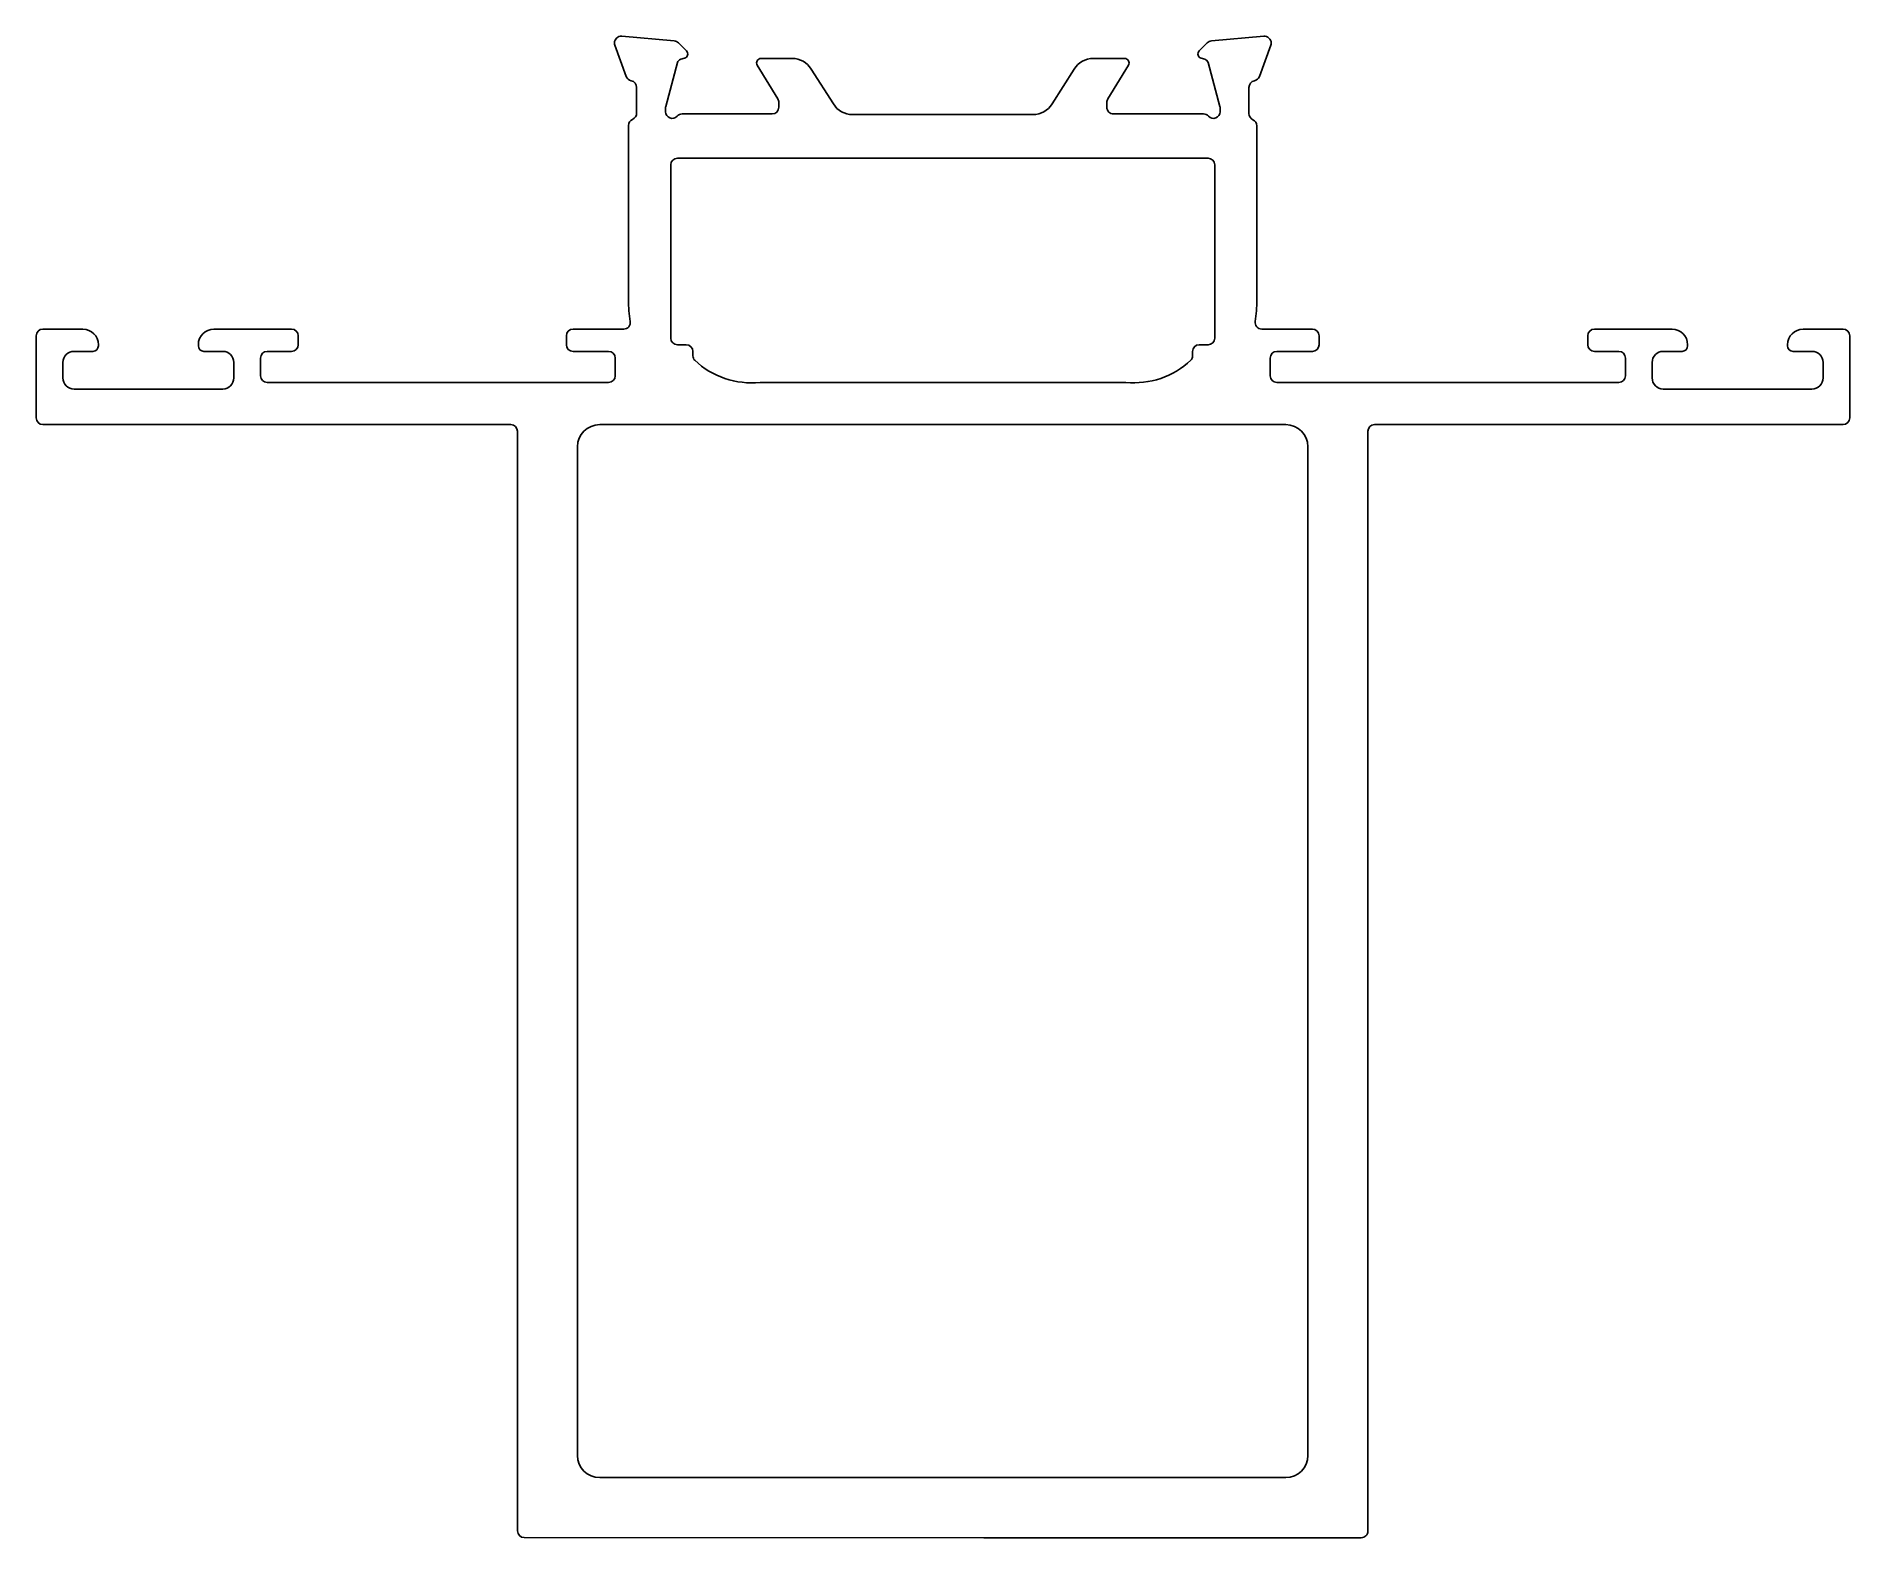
# Model space of a CAD drawing. Extents: x 646.6 to 728.3, y 803.7 to 871.3.
import ezdxf

# ---------------------------------------------------------------- set-up
doc = ezdxf.new("R2010")
doc.units = 0
doc.layers.get('0').update_dxf_attribs({"linetype": 'CONTINUOUS'})

msp = doc.modelspace()

# ---------------------------------------------------------------- linework, layer by layer
at = {"color": 0}
for p, q in [((673.15, 869.508), (672.636, 870.921)), ((672.945, 871.32), (675.31, 871.113)), ((675.496, 871.027), (675.86, 870.663)), ((698.953, 870.663), (699.317, 871.027)), ((699.503, 871.113), (701.869, 871.32)), ((702.177, 870.921), (701.663, 869.508)), ((675.46, 870.142), (674.929, 868.16)), ((675.77, 870.328), (675.601, 870.283)), ((679.048, 870.017), (679.975, 868.499)), ((680.625, 870.321), (679.219, 870.321)), ((682.48, 868.275), (681.478, 869.842)), ((693.328, 869.842), (692.326, 868.275)), ((695.595, 870.321), (694.181, 870.321)), ((694.839, 868.499), (695.766, 870.017)), ((699.212, 870.283), (699.043, 870.328)), ((699.885, 868.16), (699.354, 870.142)), ((673.619, 867.855), (673.619, 869.021)), ((701.195, 869.021), (701.195, 867.839)), ((680.019, 868.342), (680.019, 868.121)), ((694.795, 868.121), (694.795, 868.342)), ((674.919, 868.082), (674.919, 867.921)), ((679.719, 867.821), (675.666, 867.821)), ((691.472, 867.796), (683.334, 867.796)), ((695.095, 867.821), (699.148, 867.821)), ((699.895, 867.921), (699.895, 868.082)), ((673.253, 859.429), (673.253, 867.302)), ((701.553, 867.29), (701.553, 859.429)), ((675.453, 865.826), (699.353, 865.826)), ((675.153, 857.726), (675.153, 865.526)), ((699.653, 865.526), (699.653, 857.726)), ((646.578, 857.829), (646.578, 854.129)), ((648.678, 858.129), (646.878, 858.129)), ((658.078, 858.129), (654.578, 858.129)), ((658.378, 857.429), (658.378, 857.829)), ((670.453, 857.429), (670.453, 857.829)), ((670.753, 858.129), (673.034, 858.129)), ((701.772, 858.129), (704.053, 858.129)), ((704.353, 857.829), (704.353, 857.429)), ((716.453, 857.429), (716.453, 857.829)), ((716.753, 858.129), (720.253, 858.129)), ((726.153, 858.129), (727.953, 858.129)), ((728.253, 857.829), (728.253, 854.129)), ((648.278, 857.129), (649.128, 857.129)), ((649.378, 857.379), (649.378, 857.429)), ((653.878, 857.429), (653.878, 857.379)), ((654.128, 857.129), (654.978, 857.129)), ((656.678, 856.029), (656.678, 856.829)), ((656.978, 857.129), (658.078, 857.129)), ((672.353, 857.129), (670.753, 857.129)), ((672.653, 856.029), (672.653, 856.829)), ((675.853, 857.426), (675.453, 857.426)), ((676.153, 856.927), (676.153, 857.126)), ((698.653, 857.126), (698.653, 856.927)), ((699.353, 857.426), (698.953, 857.426)), ((702.153, 856.829), (702.153, 856.029)), ((704.053, 857.129), (702.453, 857.129)), ((717.853, 857.129), (716.753, 857.129)), ((718.153, 856.029), (718.153, 856.829)), ((720.703, 857.129), (719.853, 857.129)), ((720.953, 857.429), (720.953, 857.379)), ((725.453, 857.379), (725.453, 857.429)), ((726.553, 857.129), (725.703, 857.129)), ((647.778, 855.929), (647.778, 856.629)), ((655.478, 856.629), (655.478, 855.929)), ((719.353, 856.629), (719.353, 855.929)), ((727.053, 855.929), (727.053, 856.629)), ((654.978, 855.429), (648.278, 855.429)), ((656.978, 855.729), (672.353, 855.729)), ((695.653, 855.729), (679.178, 855.729)), ((702.453, 855.729), (717.853, 855.729)), ((719.853, 855.429), (726.553, 855.429)), ((667.953, 853.829), (646.878, 853.829)), ((668.253, 803.998), (668.253, 853.529)), ((671.953, 853.829), (702.853, 853.829)), ((706.553, 853.529), (706.553, 803.989)), ((727.953, 853.829), (706.853, 853.829)), ((670.953, 807.398), (670.953, 852.829)), ((703.853, 852.829), (703.853, 807.398)), ((702.853, 806.398), (671.953, 806.398)), ((689.253, 803.689), (668.553, 803.698)), ((706.253, 803.689), (689.253, 803.689))]:
    msp.add_line(p, q, dxfattribs=at)
for centre, radius, start, end in [((672.919, 871.021), 0.3, 85, 180), ((672.9, 871.018), 0.281, 179.33603, 200.28031), ((675.284, 870.814), 0.3, 45, 85), ((675.719, 870.521), 0.2, 285, 45), ((699.095, 870.521), 0.2, 135, 255), ((699.529, 870.814), 0.3, 95, 135), ((701.895, 871.021), 0.3, 0, 95), ((701.914, 871.018), 0.281, 339.71969, 0.66397), ((675.653, 870.09), 0.2, 105, 165), ((679.219, 870.121), 0.2, 90, 211.39551), ((680.625, 869.321), 1, 31.4, 90), ((694.181, 869.321), 1, 90, 148.6), ((695.595, 870.121), 0.2, 328.60449, 90), ((699.16, 870.09), 0.2, 15, 75), ((673.432, 869.611), 0.3, 200, 259.09572), ((673.319, 869.021), 0.3, 0, 79.09572), ((701.495, 869.021), 0.3, 100.90428, 180), ((701.381, 869.611), 0.3, 280.90428, 340), ((679.719, 868.342), 0.3, 0, 31.39551), ((683.334, 868.796), 1, 211.4, 270), ((691.472, 868.796), 1, 270, 328.6), ((695.095, 868.342), 0.3, 148.60449, 180), ((673.553, 867.302), 0.3, 113.00115, 180), ((673.319, 867.855), 0.3, 293.00115, 360), ((675.219, 868.082), 0.3, 165, 180), ((675.219, 867.921), 0.3, 180, 318.18969), ((675.666, 867.521), 0.3, 90, 138.18969), ((679.719, 868.121), 0.3, 270, 0), ((695.094, 868.121), 0.299, 179.9014, 270.0986), ((699.148, 867.521), 0.3, 41.81031, 90), ((699.595, 867.921), 0.3, 221.81031, 0), ((699.595, 868.082), 0.3, 0, 15), ((701.495, 867.839), 0.3, 180, 246.23599), ((701.253, 867.29), 0.3, 0, 66.23599), ((675.453, 865.526), 0.3, 90, 180), ((699.353, 865.526), 0.3, 0, 90), ((679.153, 859.429), 5.9, 180, 189.2818), ((695.653, 859.429), 5.9, 350.7182, 0), ((673.034, 858.429), 0.3, 270, 9.2818), ((701.772, 858.429), 0.3, 170.7182, 270), ((646.878, 857.829), 0.3, 90, 180), ((648.678, 857.429), 0.7, 0, 90), ((654.578, 857.429), 0.7, 90, 180), ((658.078, 857.829), 0.3, 360, 90), ((670.753, 857.829), 0.3, 90, 180), ((675.453, 857.726), 0.3, 180, 270), ((699.353, 857.726), 0.3, 270, 360), ((704.053, 857.829), 0.3, 0, 90), ((716.753, 857.829), 0.3, 90, 180), ((720.253, 857.429), 0.7, 0, 90), ((726.153, 857.429), 0.7, 90, 180), ((727.953, 857.829), 0.3, 0, 90), ((648.278, 856.629), 0.5, 90, 180), ((649.128, 857.379), 0.25, 270, 360), ((654.128, 857.379), 0.25, 180, 270), ((654.978, 856.629), 0.5, 360, 90), ((656.978, 856.829), 0.3, 90, 180), ((658.078, 857.429), 0.3, 270, 0), ((670.753, 857.429), 0.3, 180, 270), ((672.353, 856.829), 0.3, 0, 90), ((675.853, 857.126), 0.3, 0, 90), ((676.453, 856.927), 0.3, 180, 222.559), ((698.353, 856.927), 0.3, 317.44149, 360), ((698.953, 857.126), 0.3, 90, 180), ((702.453, 856.829), 0.3, 90, 180), ((704.053, 857.429), 0.3, 270, 0), ((716.753, 857.429), 0.3, 180, 270), ((717.853, 856.829), 0.3, 0, 90), ((719.853, 856.629), 0.5, 90, 180), ((720.703, 857.379), 0.25, 270, 0), ((725.703, 857.379), 0.25, 180, 270), ((726.553, 856.629), 0.5, 0, 90), ((656.978, 856.029), 0.3, 180, 270), ((672.353, 856.029), 0.3, 270, 0), ((678.795, 859.456), 3.746, 226.82292, 275.87035), ((696.015, 859.454), 3.742, 264.45515, 313.15163), ((702.453, 856.029), 0.3, 180, 270), ((717.853, 856.029), 0.3, 270, 360), ((648.278, 855.929), 0.5, 180, 270), ((654.978, 855.929), 0.5, 270, 0), ((719.853, 855.929), 0.5, 180, 270), ((726.553, 855.929), 0.5, 270, 0), ((646.878, 854.129), 0.3, 180, 270), ((667.953, 853.529), 0.3, 0, 90), ((671.953, 852.829), 1, 90, 180), ((702.853, 852.829), 1, 360, 90), ((706.853, 853.529), 0.3, 90, 180), ((727.953, 854.129), 0.3, 270, 0), ((671.953, 807.398), 1, 180, 270), ((702.853, 807.398), 1, 270, 360), ((668.553, 803.998), 0.3, 180, 269.96867), ((706.253, 803.989), 0.3, 269.96867, 360)]:
    msp.add_arc(centre, radius, start, end, dxfattribs=at)

doc.saveas('drawing.dxf')
